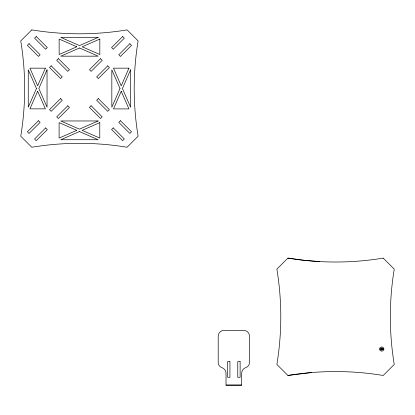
<?xml version="1.0" encoding="UTF-8"?>
<svg xmlns="http://www.w3.org/2000/svg" width="415" height="415" viewBox="0 0 415 415"><rect width="100%" height="100%" fill="white"/><g stroke="black" fill="none" stroke-linecap="round" stroke-linejoin="round"><path stroke-width="0.62" d="M381.598 348.372L381.499 348.662L381.499 347.946A3.336 1.577 0 0 1 381.997 347.946C382.599 349.093 381.214 348.128 381.873 348.398A0.68 0.68 0 0 0 382.397 348.927L382.132 349.3L382.848 349.3A3.336 1.577 -90 0 0 382.853 349.051A3.336 1.577 90 0 0 382.848 348.802L382.132 348.802L382.454 348.88M381.919 349.757L381.997 349.435L381.997 350.151A3.336 1.577 0 0 1 381.499 350.151C380.871 348.984 382.293 349.995 381.624 349.7A0.68 0.68 0 0 0 381.095 349.176L381.095 348.927A0.68 0.68 0 0 0 381.624 348.398M379.569 349.051L380.207 347.511L381.748 346.873L383.284 347.511L383.922 349.051L383.284 350.587L381.748 351.225L380.207 350.587L379.569 349.051L380.638 349.051A3.336 1.577 -90 0 0 380.643 349.3C381.427 349.689 381.427 348.413 380.643 348.802A3.336 1.577 90 0 0 380.638 349.051M381.499 348.351L381.048 348.802M381.997 349.752L382.448 349.3M383.216 258.104A292.144 292.144 0 0 1 287.917 258.104L276.872 269.143A292.144 292.144 0 0 1 276.872 364.443L287.917 375.466A292.144 292.144 0 0 1 383.206 375.476L394.25 364.432A292.144 292.144 0 0 1 394.25 269.133L383.206 258.114M287.917 375.466L311.665 372.535M382.853 349.051L383.922 349.051M226.025 385.115L241.675 385.115L241.675 373.381A6.095 6.095 0 0 1 245.784 367.612A5.577 5.577 0 0 0 249.498 361.641L249.498 336.212A5.883 5.883 0 0 0 243.615 330.345L224.069 330.345A5.888 5.888 0 0 0 218.202 336.233L218.202 361.641A5.551 5.551 0 0 0 221.911 367.633A6.075 6.075 0 0 1 226.025 373.381L226.025 385.115L241.675 385.115M319.623 261.58L303.723 260.272L287.917 258.104M382.448 348.802L381.997 348.351M381.048 349.3L381.499 349.752M382.454 349.223L382.397 349.176A0.68 0.68 0 0 0 381.873 349.7L381.893 349.731M120.028 88.535L111.832 107.246L111.832 69.824L120.028 88.535M128.951 68.164L121.222 85.812L113.492 68.164L128.951 68.164M121.222 91.258L113.492 108.906L128.951 108.906L121.222 91.258M130.611 69.824L122.415 88.535L130.611 107.246L130.611 69.824M36.458 88.509L28.262 107.195L28.262 69.829L36.458 88.509M45.38 68.169L37.651 85.791L29.922 68.169L45.38 68.169M37.651 91.233L29.922 108.855L45.38 108.855L37.651 91.233M47.04 69.829L38.844 88.509L47.04 107.195L47.04 69.829M31.784 29.885L20.75 40.919A292.144 292.144 0 0 1 20.75 136.219L31.784 147.247A292.144 292.144 0 0 1 127.083 147.247L138.112 136.219A292.144 292.144 0 0 1 138.112 40.919L127.083 29.885A292.144 292.144 0 0 1 31.784 29.885M29.05 43.684L27.39 45.344L38.455 56.409L40.115 54.749L29.05 43.684M36.24 36.489L34.58 38.149L45.645 49.214L47.305 47.554L36.24 36.489M51.18 65.814L49.52 67.474L60.585 78.539L62.245 76.879L51.18 65.814M58.37 58.624L56.71 60.279L67.775 71.349L69.435 69.689L58.37 58.624M38.455 120.724L27.39 131.794L29.05 133.448L40.115 122.383L38.455 120.724M60.585 98.594L49.52 109.659L51.18 111.319L62.245 100.254L60.585 98.594M100.523 58.655L89.458 69.72L91.118 71.38L102.183 60.315L100.523 58.655M122.658 36.525L111.588 47.59L113.248 49.25L124.318 38.185L122.658 36.525M45.645 127.919L34.58 138.984L36.24 140.644L47.305 129.579L45.645 127.919M67.775 105.789L56.71 116.854L58.37 118.514L69.435 107.449L67.775 105.789M107.718 65.845L96.654 76.91L98.314 78.57L109.378 67.505L107.718 65.845M129.848 43.715L118.783 54.78L120.443 56.44L131.508 45.375L129.848 43.715M91.118 105.752L89.458 107.412L100.523 118.477L102.183 116.823L91.118 105.752M98.314 98.563L96.654 100.222L107.718 111.287L109.378 109.627L98.314 98.563M113.248 127.887L111.588 129.547L122.658 140.612L124.318 138.952L113.248 127.887M120.443 120.692L118.783 122.352L129.848 133.417L131.508 131.757L120.443 120.692M76.77 46.786L59.143 54.515L59.143 39.057L76.77 46.786M98.173 37.397L79.488 45.593L60.803 37.397L98.173 37.397M79.488 47.979L60.803 56.175L98.173 56.175L79.488 47.979M99.833 39.057L82.206 46.786L99.833 54.515L99.833 39.057M76.723 130.352L59.101 138.081L59.101 122.617L76.723 130.352M98.127 120.962L79.441 129.158L60.756 120.962L98.127 120.962M79.441 131.545L60.756 139.736L98.127 139.736L79.441 131.545M99.787 122.617L82.165 130.352L99.787 138.081L99.787 122.617M229.936 361.641L227.591 361.641L227.591 377.292L229.936 377.287L229.936 361.641M240.119 361.641L237.764 361.641L237.764 377.292L240.119 377.292L240.119 361.641"/></g></svg>
